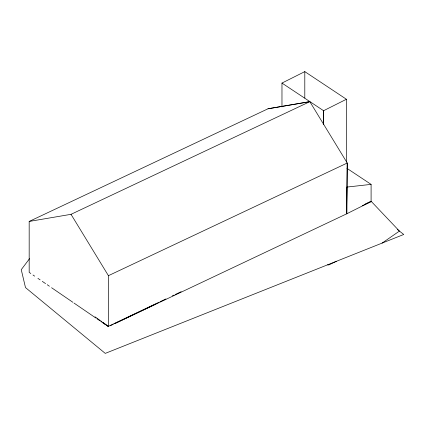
<?xml version="1.0" encoding="UTF-8"?>
<svg xmlns="http://www.w3.org/2000/svg" width="425" height="425" viewBox="0 0 425 425"><rect width="100%" height="100%" fill="white"/><g stroke="black" fill="none" stroke-linecap="round" stroke-linejoin="round"><path stroke-width="0.64" d="M346.896 213.711L347.246 163.019L309.836 101.665L268.058 108.757L29.176 221.441L29.176 272.382L30.812 273.503M29.58 258.618L21.25 269.673L25.495 287.587L105.251 353.382L403.75 234.478L397.332 229.463M382.091 243.105L399.42 231.099L371.094 201.248L365.341 203.989M281.972 106.877L281.972 83.077L304.799 71.618L346.418 99.259L346.418 162.042M346.418 99.259L323.436 110.787L323.436 124.626M336.361 261.322L328.753 264.966L327.537 264.839M158.828 302.308L108.423 326.31L103.031 322.501M160.018 301.745L165.915 298.934M172.364 295.864L174.123 295.03M175.297 294.472L181.162 291.678M110.218 325.763L113.22 324.333M155.768 304.077L114.415 323.765L346.561 213.881L371.094 201.599L371.094 184.376L346.965 168.353M362.254 205.764L371.094 201.556M29.176 221.441L71.017 214.322L309.836 101.665L268 108.784M108.423 326.618L108.423 275.676L347.246 163.019L346.561 213.881L346.848 187.08L371.094 184.376M281.972 83.077L323.59 110.713L323.59 124.567M33.001 275.002L34.638 276.123M37.921 278.364L40.104 279.862M42.293 281.361L45.571 283.603M47.212 284.723L49.396 286.222M51.584 287.72L72.898 302.303M73.993 303.052L95.853 318.017M96.948 318.761L99.678 320.631M100.773 321.38L105.145 324.371M106.239 325.12L107.876 326.241M94.998 316.827L101.952 321.736M103.025 322.803L107.881 326.235M71.017 214.322L108.423 275.676M304.799 71.618L304.799 98.063"/></g></svg>
